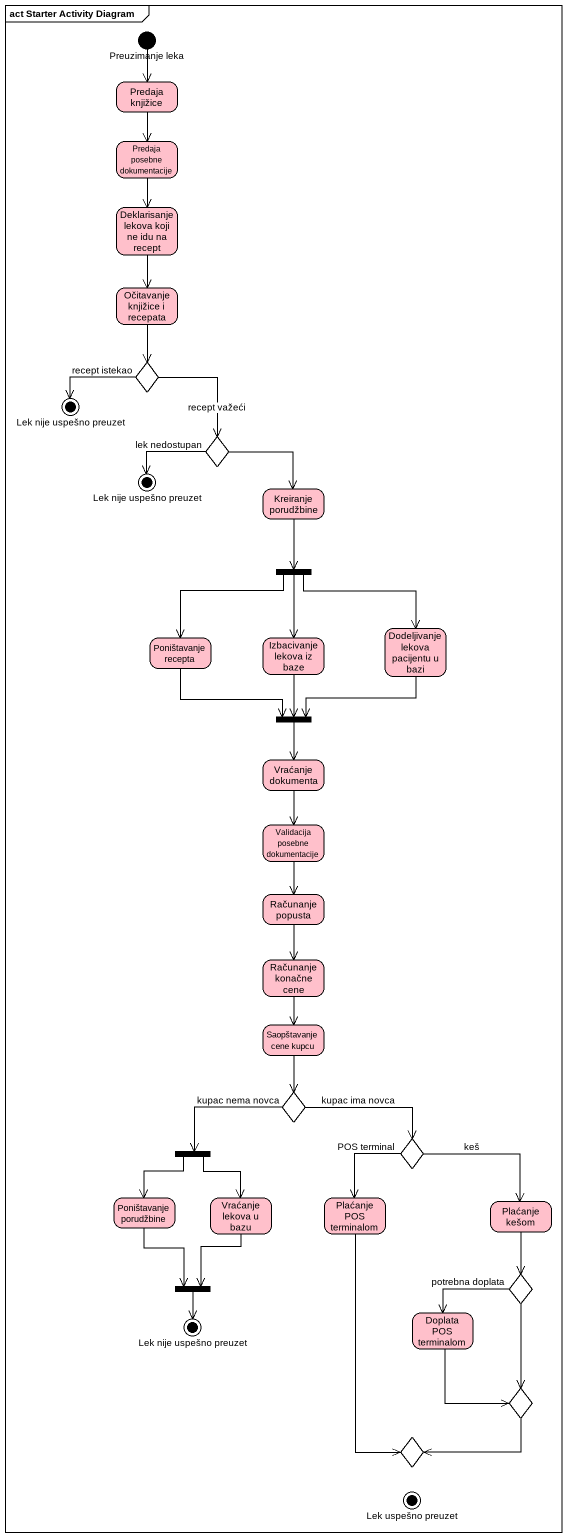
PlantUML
@startuml
mainframe act Starter Activity Diagram
hide empty description
state "Preuzimanje leka" as Preuzimanje_leka <<start>> #FFC0CB
state "Predaja knjižice" as Predaja_knjižice #FFC0CB
state "Predaja posebne dokumentacije" as Predaja_posebne #FFC0CB
state "Deklarisanje lekova koji ne idu na recept" as Deklarisanje_lekova_koji_ne #FFC0CB
state "Očitavanje knjižice i recepata" as Očitavanje_knjižice_i #FFC0CB
state choice1 <<choice>> #FFC0CB
state "Lek nije uspešno preuzet" as Lek_nije_uspešno_preuzet <<end>> #FFC0CB
state choice2 <<choice>> #FFC0CB
state "Lek nije uspešno preuzet" as Lek_nije_uspešno_preuzet_2 <<end>> #FFC0CB
state "Kreiranje porudžbine" as Kreiranje_porudžbine #FFC0CB
state fork1 <<fork>> #FFC0CB
state "Dodeljivanje lekova pacijentu u bazi" as Dodeljivanje_lekova #FFC0CB
state "Poništavanje recepta" as Poništavanje_recepta #FFC0CB
state "Izbacivanje lekova iz baze" as Izbacivanje_lekova_iz_baze #FFC0CB
state fork2 <<join>> #FFC0CB
state "Vraćanje dokumenta" as Vraćanje_dokumenta #FFC0CB
state "Validacija posebne dokumentacije" as Validacija_posebne #FFC0CB
state "Računanje popusta" as Računanje_popusta #FFC0CB
state "Računanje konačne cene" as Računanje_konačne_cene #FFC0CB
state "Saopštavanje cene kupcu" as Saopštavanje_cene_kupcu #FFC0CB
state choice3 <<choice>> #FFC0CB
state choice4 <<choice>> #FFC0CB
state fork3 <<fork>> #FFC0CB
state "Poništavanje porudžbine" as Poništavanje_porudžbine #FFC0CB
state "Vraćanje lekova u bazu" as Vraćanje_lekova_u_bazu #FFC0CB
state "Plaćanje POS terminalom" as Plaćanje_POS_terminalom #FFC0CB
state "Plaćanje kešom" as Plaćanje_kešom #FFC0CB
state fork4 <<join>> #FFC0CB
state choice5 <<choice>> #FFC0CB
state "Lek nije uspešno preuzet" as Lek_nije_uspešno_preuzet_3 <<end>> #FFC0CB
state "Doplata POS terminalom" as Doplata_POS_terminalom #FFC0CB
state choice6 <<choice>> #FFC0CB
state choice7 <<choice>> #FFC0CB
state "Lek uspešno preuzet" as Lek_uspešno_preuzet <<end>> #FFC0CB
Preuzimanje_leka --> Predaja_knjižice
Predaja_knjižice --> Predaja_posebne
Predaja_posebne --> Deklarisanje_lekova_koji_ne
Deklarisanje_lekova_koji_ne --> Očitavanje_knjižice_i
Očitavanje_knjižice_i --> choice1
choice1 -left-> Lek_nije_uspešno_preuzet : recept istekao
choice1 --> choice2 : recept važeći
choice2 -left-> Lek_nije_uspešno_preuzet_2 : lek nedostupan
choice2 --> Kreiranje_porudžbine
Kreiranje_porudžbine --> fork1
fork1 --> Dodeljivanje_lekova
fork1 --> Poništavanje_recepta
fork1 --> Izbacivanje_lekova_iz_baze
Dodeljivanje_lekova -left-> fork2
Poništavanje_recepta -right-> fork2
Izbacivanje_lekova_iz_baze --> fork2
fork2 --> Vraćanje_dokumenta
Vraćanje_dokumenta --> Validacija_posebne
Validacija_posebne --> Računanje_popusta
Računanje_popusta --> Računanje_konačne_cene
Računanje_konačne_cene --> Saopštavanje_cene_kupcu
Saopštavanje_cene_kupcu --> choice3
choice3 -right-> choice4 : kupac ima novca
choice3 -left-> fork3 : kupac nema novca
choice4 --> Plaćanje_POS_terminalom : POS terminal
choice4 -right-> Plaćanje_kešom : keš
fork3 --> Poništavanje_porudžbine
fork3 --> Vraćanje_lekova_u_bazu
Poništavanje_porudžbine --> fork4
Vraćanje_lekova_u_bazu --> fork4
Plaćanje_POS_terminalom --> choice7
Plaćanje_kešom --> choice5
fork4 --> Lek_nije_uspešno_preuzet_3
choice5 -left-> Doplata_POS_terminalom : potrebna doplata
choice5 --> choice6
Doplata_POS_terminalom --> choice6
choice6 -left-> choice7
@enduml
